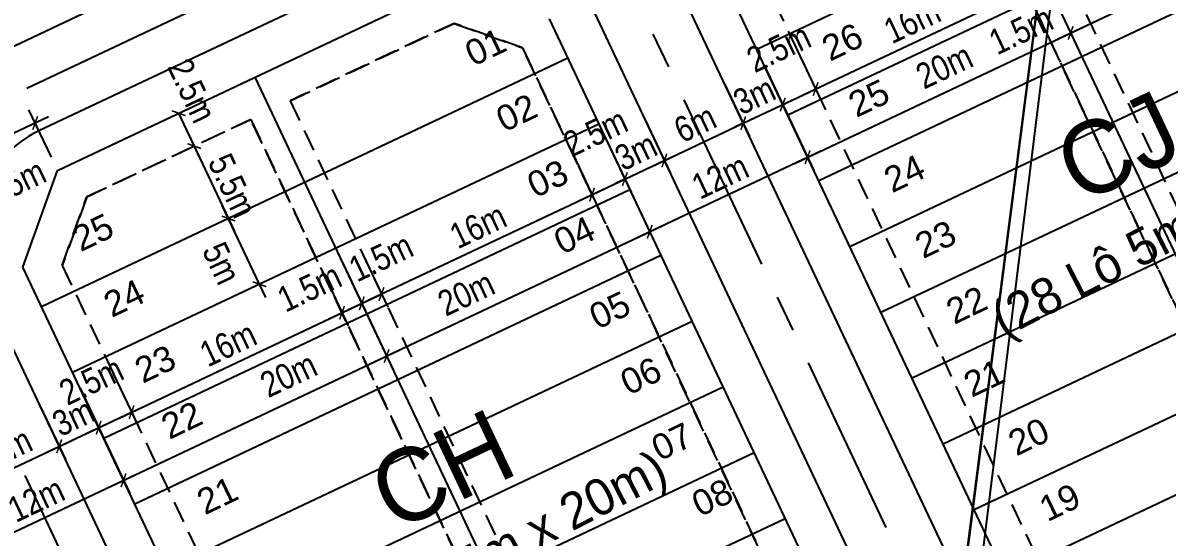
# Model space of a CAD drawing. Extents: x 597165 to 598689, y 1181586 to 1183364.
# Drawn here: x 597749 to 597827.6, y 1182181 to 1182216.4 of the extents above; entities that cross this region are included whole.
import ezdxf
from ezdxf.enums import TextEntityAlignment as Align

# ---------------------------------------------------------------- set-up
doc = ezdxf.new("R2010")
doc.units = 0
doc.header["$MEASUREMENT"] = 0
doc.linetypes.add('CENTER', pattern=[2, 1.25, -0.25, 0.25, -0.25])
doc.linetypes.add('DASHED', pattern=[0.75, 0.5, -0.25])
doc.layers.get('0').update_dxf_attribs({"linetype": 'CONTINUOUS'})
doc.layers.get('DEFPOINTS').update_dxf_attribs({"color": 8, "linetype": 'CONTINUOUS'})
for name, color, linetype in [('CGXD', 3, 'CONTINUOUS'), ('DIM-T', 7, 'CONTINUOUS'), ('DTEXT-TENLO', 4, 'CONTINUOUS'), ('HA-CAY-XANH-KO', 3, 'CONTINUOUS'), ('NEN-HT', 8, 'CONTINUOUS'), ('NET-LENGOAI', 4, 'CONTINUOUS'), ('NET-LETRONG', 5, 'CONTINUOUS'), ('NET-PLO', 2, 'CONTINUOUS'), ('NET-TIM', 2, 'CENTER'), ('TEXT-SOLO', 7, 'CONTINUOUS')]:
    doc.layers.add(name, color=color, linetype=linetype)
doc.styles.add('AVO', font='VHELVEN.TTF')
doc.styles.add('VHEL-C-R', font='VHELVCN.TTF')
doc.styles.add('VTIMES-R', font='VAPTIMN.TTF')
doc.dimstyles.new('TL1000', dxfattribs={"dimscale": 0, "dimtxt": 2, "dimasz": 0.7, "dimexe": 1, "dimexo": 1, "dimgap": 0.5, "dimtad": 1, "dimdec": 1, "dimzin": 12, "dimtxsty": 'VHEL-C-R', "dimblk1": 'ARCHTICK', "dimblk2": 'ARCHTICK', "dimsah": 1, "dimcen": -0.09, "dimdle": 1, "dimclrd": 256, "dimclre": 256, "dimclrt": 256, "dimazin": 3, "dimtfac": 0.005, "dimtdec": 1, "dimtix": 1, "dimtmove": 0, "dimatfit": 3, "dimtolj": 1, "dimtzin": 0})

# ---------------------------------------------------------------- blocks, each defined once
blk = doc.blocks.new('_ARCHTICK')
at = {"color": 0, "linetype": 'BYBLOCK', "const_width": 0.15}
blk.add_lwpolyline([(-0.5, -0.5), (0.5, 0.5)], dxfattribs=at)
blk = doc.blocks.new('*D437')
at = {"linetype": 'BYBLOCK'}
blk.add_line((597765.658, 1182197.517), (597762.669, 1182203.846), dxfattribs=at)
at = {"layer": 'DEFPOINTS', "color": 0, "linetype": 'BYBLOCK'}
for p in [(597763.096, 1182202.942), (597763.096, 1182202.942), (597765.231, 1182198.421)]:
    blk.add_point(p, dxfattribs=at)
at = {"linetype": 'BYBLOCK', "xscale": 0.7, "yscale": 0.7, "zscale": 0.7}
for p, rotation in [((597763.096, 1182202.942), 115.2825172539632), ((597765.231, 1182198.421), 295.2825172539632)]:
    blk.add_blockref('_ARCHTICK', p, dxfattribs=dict(at, rotation=rotation))
at = {"linetype": 'BYBLOCK', "insert": (597762.623, 1182199.861), "char_height": 1.75, "attachment_point": 5, "rotation": 295.28252, "style": 'VHEL-C-R'}
blk.add_mtext('\\A1;5m', dxfattribs=at)
blk = doc.blocks.new('*D436')
at = {"linetype": 'BYBLOCK'}
blk.add_line((597763.523, 1182202.038), (597760.318, 1182208.822), dxfattribs=at)
at = {"layer": 'DEFPOINTS', "color": 0, "linetype": 'BYBLOCK'}
for p in [(597760.745, 1182207.918), (597760.745, 1182207.918), (597763.096, 1182202.942)]:
    blk.add_point(p, dxfattribs=at)
at = {"linetype": 'BYBLOCK', "xscale": 0.7, "yscale": 0.7, "zscale": 0.7}
for p, rotation in [((597760.745, 1182207.918), 115.2825172539632), ((597763.096, 1182202.942), 295.2825172539632)]:
    blk.add_blockref('_ARCHTICK', p, dxfattribs=dict(at, rotation=rotation))
at = {"linetype": 'BYBLOCK', "insert": (597763.375, 1182205.192), "char_height": 1.75, "attachment_point": 5, "rotation": 295.28252, "style": 'VHEL-C-R'}
blk.add_mtext('\\A1;5.5m', dxfattribs=at)
blk = doc.blocks.new('*D435')
at = {"linetype": 'BYBLOCK'}
blk.add_line((597761.173, 1182207.013), (597759.678, 1182210.178), dxfattribs=at)
at = {"layer": 'DEFPOINTS', "color": 0, "linetype": 'BYBLOCK'}
for p in [(597759.678, 1182210.178), (597759.678, 1182210.178), (597760.745, 1182207.918)]:
    blk.add_point(p, dxfattribs=at)
at = {"linetype": 'BYBLOCK', "xscale": 0.7, "yscale": 0.7, "zscale": 0.7}
for p, rotation in [((597759.678, 1182210.178), 115.2825172539632), ((597760.745, 1182207.918), 295.2825172539632)]:
    blk.add_blockref('_ARCHTICK', p, dxfattribs=dict(at, rotation=rotation))
at = {"linetype": 'BYBLOCK', "insert": (597760.592, 1182211.73), "char_height": 1.75, "attachment_point": 5, "rotation": 295.28252, "style": 'VHEL-C-R'}
blk.add_mtext('\\A1;2.5m', dxfattribs=at)
blk = doc.blocks.new('*D323')
at = {"linetype": 'BYBLOCK'}
for p, q in [((597750.18, 1182189.996), (597751.888, 1182186.379)), ((597745.132, 1182184.294), (597752.365, 1182187.71))]:
    blk.add_line(p, q, dxfattribs=at)
at = {"layer": 'DEFPOINTS', "color": 0, "linetype": 'BYBLOCK'}
for p in [(597749.753, 1182190.9), (597744.328, 1182188.338), (597751.461, 1182187.283)]:
    blk.add_point(p, dxfattribs=at)
at = {"linetype": 'BYBLOCK', "xscale": 0.7, "yscale": 0.7, "zscale": 0.7}
for p, rotation in [((597751.461, 1182187.283), 25.28251725711305), ((597746.036, 1182184.721), 205.2825172571131)]:
    blk.add_blockref('_ARCHTICK', p, dxfattribs=dict(at, rotation=rotation))
at = {"linetype": 'BYBLOCK', "insert": (597748.153, 1182187.262), "char_height": 1.75, "attachment_point": 5, "rotation": 25.28252, "style": 'VHEL-C-R'}
blk.add_mtext('\\A1;6m', dxfattribs=at)
blk = doc.blocks.new('*D322')
at = {"linetype": 'BYBLOCK'}
for p, q in [((597752.893, 1182191.277), (597754.601, 1182187.66)), ((597750.557, 1182186.856), (597755.078, 1182188.992))]:
    blk.add_line(p, q, dxfattribs=at)
at = {"layer": 'DEFPOINTS', "color": 0, "linetype": 'BYBLOCK'}
for p in [(597752.466, 1182192.181), (597749.753, 1182190.9), (597754.174, 1182188.565)]:
    blk.add_point(p, dxfattribs=at)
at = {"linetype": 'BYBLOCK', "xscale": 0.7, "yscale": 0.7, "zscale": 0.7}
for p, rotation in [((597754.174, 1182188.565), 25.28251725711305), ((597751.461, 1182187.283), 205.2825172571131)]:
    blk.add_blockref('_ARCHTICK', p, dxfattribs=dict(at, rotation=rotation))
at = {"linetype": 'BYBLOCK', "insert": (597752.432, 1182189.283), "char_height": 1.75, "attachment_point": 5, "rotation": 25.28252, "style": 'VHEL-C-R'}
blk.add_mtext('\\A1;3m', dxfattribs=at)
blk = doc.blocks.new('*D321')
at = {"linetype": 'BYBLOCK'}
for p, q in [((597752.893, 1182191.277), (597756.309, 1182184.044)), ((597742.042, 1182186.152), (597745.459, 1182178.919)), ((597744.127, 1182179.396), (597756.786, 1182185.375))]:
    blk.add_line(p, q, dxfattribs=at)
at = {"layer": 'DEFPOINTS', "color": 0, "linetype": 'BYBLOCK'}
for p in [(597752.466, 1182192.181), (597741.615, 1182187.056), (597755.882, 1182184.948)]:
    blk.add_point(p, dxfattribs=at)
at = {"linetype": 'BYBLOCK', "xscale": 0.7, "yscale": 0.7, "zscale": 0.7}
for p, rotation in [((597755.882, 1182184.948), 25.28251725356703), ((597745.032, 1182179.823), 205.282517253567)]:
    blk.add_blockref('_ARCHTICK', p, dxfattribs=dict(at, rotation=rotation))
at = {"linetype": 'BYBLOCK', "insert": (597749.87, 1182183.629), "char_height": 1.75, "attachment_point": 5, "rotation": 25.28252, "style": 'VHEL-C-R'}
blk.add_mtext('\\A1;12m', dxfattribs=at)
blk = doc.blocks.new('*D320')
at = {"linetype": 'BYBLOCK'}
for p, q in [((597755.153, 1182192.345), (597756.862, 1182188.728)), ((597752.893, 1182191.277), (597754.601, 1182187.66)), ((597753.27, 1182188.138), (597756.434, 1182189.632))]:
    blk.add_line(p, q, dxfattribs=at)
at = {"layer": 'DEFPOINTS', "color": 0, "linetype": 'BYBLOCK'}
for p in [(597754.726, 1182193.249), (597752.466, 1182192.181), (597756.434, 1182189.632)]:
    blk.add_point(p, dxfattribs=at)
at = {"linetype": 'BYBLOCK', "xscale": 0.7, "yscale": 0.7, "zscale": 0.7}
for p, rotation in [((597756.434, 1182189.632), 25.28251725362935), ((597754.174, 1182188.565), 205.2825172536293)]:
    blk.add_blockref('_ARCHTICK', p, dxfattribs=dict(at, rotation=rotation))
at = {"linetype": 'BYBLOCK', "insert": (597753.671, 1182191.786), "char_height": 1.75, "attachment_point": 5, "rotation": 25.28252, "style": 'VHEL-C-R'}
blk.add_mtext('\\A1;2.5m', dxfattribs=at)
blk = doc.blocks.new('*D319')
at = {"linetype": 'BYBLOCK'}
for p, q in [((597769.621, 1182199.178), (597771.329, 1182195.561)), ((597755.53, 1182189.205), (597771.806, 1182196.893))]:
    blk.add_line(p, q, dxfattribs=at)
at = {"layer": 'DEFPOINTS', "color": 0, "linetype": 'BYBLOCK'}
for p in [(597769.194, 1182200.082), (597770.902, 1182196.466), (597754.726, 1182193.249)]:
    blk.add_point(p, dxfattribs=at)
at = {"linetype": 'BYBLOCK', "xscale": 0.7, "yscale": 0.7, "zscale": 0.7}
for p, rotation in [((597770.902, 1182196.466), 25.28251725362935), ((597756.434, 1182189.632), 205.2825172536293)]:
    blk.add_blockref('_ARCHTICK', p, dxfattribs=dict(at, rotation=rotation))
at = {"linetype": 'BYBLOCK', "insert": (597763.073, 1182194.309), "char_height": 1.75, "attachment_point": 5, "rotation": 25.28252, "style": 'VHEL-C-R'}
blk.add_mtext('\\A1;16m', dxfattribs=at)
blk = doc.blocks.new('*D318')
at = {"linetype": 'BYBLOCK'}
for p, q in [((597770.977, 1182199.819), (597772.685, 1182196.202)), ((597769.998, 1182196.039), (597772.258, 1182197.106))]:
    blk.add_line(p, q, dxfattribs=at)
at = {"layer": 'DEFPOINTS', "color": 0, "linetype": 'BYBLOCK'}
for p in [(597770.55, 1182200.723), (597769.194, 1182200.082), (597772.258, 1182197.106)]:
    blk.add_point(p, dxfattribs=at)
at = {"linetype": 'BYBLOCK', "xscale": 0.7, "yscale": 0.7, "zscale": 0.7}
for p, rotation in [((597770.902, 1182196.466), 205.2825172536293), ((597772.258, 1182197.106), 25.28251725362935)]:
    blk.add_blockref('_ARCHTICK', p, dxfattribs=dict(at, rotation=rotation))
at = {"linetype": 'BYBLOCK', "insert": (597768.662, 1182198.188), "char_height": 1.75, "attachment_point": 5, "rotation": 25.28252, "style": 'VHEL-C-R'}
blk.add_mtext('\\A1;1.5m', dxfattribs=at)
blk = doc.blocks.new('*D317')
at = {"linetype": 'BYBLOCK'}
for p, q in [((597772.333, 1182200.46), (597774.042, 1182196.843)), ((597771.354, 1182196.679), (597773.614, 1182197.747))]:
    blk.add_line(p, q, dxfattribs=at)
at = {"layer": 'DEFPOINTS', "color": 0, "linetype": 'BYBLOCK'}
for p in [(597771.906, 1182201.364), (597770.55, 1182200.723), (597773.614, 1182197.747)]:
    blk.add_point(p, dxfattribs=at)
at = {"linetype": 'BYBLOCK', "xscale": 0.7, "yscale": 0.7, "zscale": 0.7}
for p, rotation in [((597773.614, 1182197.747), 25.28251725362935), ((597772.258, 1182197.106), 205.2825172536293)]:
    blk.add_blockref('_ARCHTICK', p, dxfattribs=dict(at, rotation=rotation))
at = {"linetype": 'BYBLOCK', "insert": (597773.58, 1182200.266), "char_height": 1.75, "attachment_point": 5, "rotation": 25.28252, "style": 'VHEL-C-R'}
blk.add_mtext('\\A1;1.5m', dxfattribs=at)
blk = doc.blocks.new('*D316')
at = {"linetype": 'BYBLOCK'}
for p, q in [((597786.801, 1182207.293), (597788.509, 1182203.676)), ((597772.71, 1182197.32), (597788.986, 1182205.007))]:
    blk.add_line(p, q, dxfattribs=at)
at = {"layer": 'DEFPOINTS', "color": 0, "linetype": 'BYBLOCK'}
for p in [(597786.374, 1182208.197), (597788.082, 1182204.58), (597771.906, 1182201.364)]:
    blk.add_point(p, dxfattribs=at)
at = {"linetype": 'BYBLOCK', "xscale": 0.7, "yscale": 0.7, "zscale": 0.7}
for p, rotation in [((597788.082, 1182204.58), 25.28251725362935), ((597773.614, 1182197.747), 205.2825172536293)]:
    blk.add_blockref('_ARCHTICK', p, dxfattribs=dict(at, rotation=rotation))
at = {"linetype": 'BYBLOCK', "insert": (597780.253, 1182202.424), "char_height": 1.75, "attachment_point": 5, "rotation": 25.28252, "style": 'VHEL-C-R'}
blk.add_mtext('\\A1;16m', dxfattribs=at)
blk = doc.blocks.new('*D315')
at = {"linetype": 'BYBLOCK'}
for p, q in [((597789.061, 1182208.361), (597790.77, 1182204.744)), ((597787.178, 1182204.153), (597790.342, 1182205.648))]:
    blk.add_line(p, q, dxfattribs=at)
at = {"layer": 'DEFPOINTS', "color": 0, "linetype": 'BYBLOCK'}
for p in [(597788.634, 1182209.265), (597786.374, 1182208.197), (597790.342, 1182205.648)]:
    blk.add_point(p, dxfattribs=at)
at = {"linetype": 'BYBLOCK', "xscale": 0.7, "yscale": 0.7, "zscale": 0.7}
for p, rotation in [((597790.342, 1182205.648), 25.28251725362935), ((597788.082, 1182204.58), 205.2825172536293)]:
    blk.add_blockref('_ARCHTICK', p, dxfattribs=dict(at, rotation=rotation))
at = {"linetype": 'BYBLOCK', "insert": (597788.323, 1182208.856), "char_height": 1.75, "attachment_point": 5, "rotation": 25.28252, "style": 'VHEL-C-R'}
blk.add_mtext('\\A1;2.5m', dxfattribs=at)
blk = doc.blocks.new('*D314')
at = {"linetype": 'BYBLOCK'}
for p, q in [((597770.977, 1182199.819), (597774.394, 1182192.585)), ((597754.978, 1182184.521), (597774.871, 1182193.916)), ((597752.893, 1182191.277), (597756.309, 1182184.044))]:
    blk.add_line(p, q, dxfattribs=at)
at = {"layer": 'DEFPOINTS', "color": 0, "linetype": 'BYBLOCK'}
for p in [(597770.55, 1182200.723), (597773.967, 1182193.489), (597752.466, 1182192.181)]:
    blk.add_point(p, dxfattribs=at)
at = {"linetype": 'BYBLOCK', "xscale": 0.7, "yscale": 0.7, "zscale": 0.7}
for p, rotation in [((597773.967, 1182193.489), 25.28251725361155), ((597755.882, 1182184.948), 205.2825172536116)]:
    blk.add_blockref('_ARCHTICK', p, dxfattribs=dict(at, rotation=rotation))
at = {"linetype": 'BYBLOCK', "insert": (597767.229, 1182192.201), "char_height": 1.75, "attachment_point": 5, "rotation": 25.28252, "style": 'VHEL-C-R'}
blk.add_mtext('\\A1;20m', dxfattribs=at)
blk = doc.blocks.new('*D313')
at = {"linetype": 'BYBLOCK'}
for p, q in [((597789.061, 1182208.361), (597792.478, 1182201.127)), ((597773.062, 1182193.062), (597792.955, 1182202.458)), ((597770.977, 1182199.819), (597774.394, 1182192.585))]:
    blk.add_line(p, q, dxfattribs=at)
at = {"layer": 'DEFPOINTS', "color": 0, "linetype": 'BYBLOCK'}
for p in [(597788.634, 1182209.265), (597792.051, 1182202.031), (597770.55, 1182200.723)]:
    blk.add_point(p, dxfattribs=at)
at = {"linetype": 'BYBLOCK', "xscale": 0.7, "yscale": 0.7, "zscale": 0.7}
for p, rotation in [((597792.051, 1182202.031), 25.28251725361155), ((597773.967, 1182193.489), 205.2825172536116)]:
    blk.add_blockref('_ARCHTICK', p, dxfattribs=dict(at, rotation=rotation))
at = {"linetype": 'BYBLOCK', "insert": (597779.433, 1182197.794), "char_height": 1.75, "attachment_point": 5, "rotation": 25.28252, "style": 'VHEL-C-R'}
blk.add_mtext('\\A1;20m', dxfattribs=at)
blk = doc.blocks.new('*D312')
at = {"linetype": 'BYBLOCK'}
for p, q in [((597791.774, 1182209.642), (597793.482, 1182206.025)), ((597789.061, 1182208.361), (597790.77, 1182204.744)), ((597793.055, 1182206.929), (597793.688, 1182207.228)), ((597790.342, 1182205.648), (597793.055, 1182206.929)), ((597790.342, 1182205.648), (597789.709, 1182205.349))]:
    blk.add_line(p, q, dxfattribs=at)
at = {"layer": 'DEFPOINTS', "color": 0, "linetype": 'BYBLOCK'}
for p in [(597791.347, 1182210.546), (597788.634, 1182209.265), (597793.055, 1182206.929)]:
    blk.add_point(p, dxfattribs=at)
at = {"linetype": 'BYBLOCK', "xscale": 0.7, "yscale": 0.7, "zscale": 0.7}
for p, rotation in [((597793.055, 1182206.929), 205.2825172571131), ((597790.342, 1182205.648), 25.28251725711306)]:
    blk.add_blockref('_ARCHTICK', p, dxfattribs=dict(at, rotation=rotation))
at = {"linetype": 'BYBLOCK', "insert": (597791.104, 1182207.549), "char_height": 1.75, "attachment_point": 5, "rotation": 25.28252, "style": 'VHEL-C-R'}
blk.add_mtext('\\A1;3m', dxfattribs=at)
blk = doc.blocks.new('*D311')
at = {"linetype": 'BYBLOCK'}
for p, q in [((597797.199, 1182212.204), (597798.907, 1182208.587)), ((597792.151, 1182206.502), (597799.385, 1182209.919))]:
    blk.add_line(p, q, dxfattribs=at)
at = {"layer": 'DEFPOINTS', "color": 0, "linetype": 'BYBLOCK'}
for p in [(597796.772, 1182213.108), (597791.347, 1182210.546), (597798.48, 1182209.492)]:
    blk.add_point(p, dxfattribs=at)
at = {"linetype": 'BYBLOCK', "xscale": 0.7, "yscale": 0.7, "zscale": 0.7}
for p, rotation in [((597798.48, 1182209.492), 25.28251725711305), ((597793.055, 1182206.929), 205.2825172571131)]:
    blk.add_blockref('_ARCHTICK', p, dxfattribs=dict(at, rotation=rotation))
at = {"linetype": 'BYBLOCK', "insert": (597795.173, 1182209.471), "char_height": 1.75, "attachment_point": 5, "rotation": 25.28252, "style": 'VHEL-C-R'}
blk.add_mtext('\\A1;6m', dxfattribs=at)
blk = doc.blocks.new('*D310')
at = {"linetype": 'BYBLOCK'}
for p, q in [((597799.912, 1182213.486), (597801.62, 1182209.869)), ((597798.48, 1182209.492), (597801.193, 1182210.773)), ((597801.193, 1182210.773), (597801.826, 1182211.072)), ((597798.48, 1182209.492), (597797.847, 1182209.193))]:
    blk.add_line(p, q, dxfattribs=at)
at = {"layer": 'DEFPOINTS', "color": 0, "linetype": 'BYBLOCK'}
for p in [(597799.485, 1182214.39), (597796.772, 1182213.108), (597801.193, 1182210.773)]:
    blk.add_point(p, dxfattribs=at)
at = {"linetype": 'BYBLOCK', "xscale": 0.7, "yscale": 0.7, "zscale": 0.7}
for p, rotation in [((597801.193, 1182210.773), 205.2825172571131), ((597798.48, 1182209.492), 25.28251725711306)]:
    blk.add_blockref('_ARCHTICK', p, dxfattribs=dict(at, rotation=rotation))
at = {"linetype": 'BYBLOCK', "insert": (597799.241, 1182211.392), "char_height": 1.75, "attachment_point": 5, "rotation": 25.28252, "style": 'VHEL-C-R'}
blk.add_mtext('\\A1;3m', dxfattribs=at)
blk = doc.blocks.new('*D309')
at = {"linetype": 'BYBLOCK'}
for p, q in [((597799.912, 1182213.486), (597803.328, 1182206.252)), ((597789.061, 1182208.361), (597792.478, 1182201.127)), ((597791.147, 1182201.604), (597803.806, 1182207.583))]:
    blk.add_line(p, q, dxfattribs=at)
at = {"layer": 'DEFPOINTS', "color": 0, "linetype": 'BYBLOCK'}
for p in [(597799.485, 1182214.39), (597788.634, 1182209.265), (597802.901, 1182207.156)]:
    blk.add_point(p, dxfattribs=at)
at = {"linetype": 'BYBLOCK', "xscale": 0.7, "yscale": 0.7, "zscale": 0.7}
for p, rotation in [((597802.901, 1182207.156), 25.28251725356703), ((597792.051, 1182202.031), 205.282517253567)]:
    blk.add_blockref('_ARCHTICK', p, dxfattribs=dict(at, rotation=rotation))
at = {"linetype": 'BYBLOCK', "insert": (597796.889, 1182205.837), "char_height": 1.75, "attachment_point": 5, "rotation": 25.28252, "style": 'VHEL-C-R'}
blk.add_mtext('\\A1;12m', dxfattribs=at)
blk = doc.blocks.new('*D308')
at = {"linetype": 'BYBLOCK'}
for p, q in [((597802.172, 1182214.553), (597803.881, 1182210.936)), ((597799.912, 1182213.486), (597801.62, 1182209.869)), ((597800.289, 1182210.346), (597803.454, 1182211.841))]:
    blk.add_line(p, q, dxfattribs=at)
at = {"layer": 'DEFPOINTS', "color": 0, "linetype": 'BYBLOCK'}
for p in [(597801.745, 1182215.457), (597799.485, 1182214.39), (597803.454, 1182211.841)]:
    blk.add_point(p, dxfattribs=at)
at = {"linetype": 'BYBLOCK', "xscale": 0.7, "yscale": 0.7, "zscale": 0.7}
for p, rotation in [((597803.454, 1182211.841), 25.28251725362935), ((597801.193, 1182210.773), 205.2825172536293)]:
    blk.add_blockref('_ARCHTICK', p, dxfattribs=dict(at, rotation=rotation))
at = {"linetype": 'BYBLOCK', "insert": (597800.921, 1182214.651), "char_height": 1.75, "attachment_point": 5, "rotation": 25.28252, "style": 'VHEL-C-R'}
blk.add_mtext('\\A1;2.5m', dxfattribs=at)
blk = doc.blocks.new('*D307')
at = {"linetype": 'BYBLOCK'}
for p, q in [((597816.64, 1182221.387), (597818.348, 1182217.77)), ((597802.549, 1182211.413), (597818.825, 1182219.101))]:
    blk.add_line(p, q, dxfattribs=at)
at = {"layer": 'DEFPOINTS', "color": 0, "linetype": 'BYBLOCK'}
for p in [(597816.213, 1182222.291), (597817.921, 1182218.674), (597801.745, 1182215.457)]:
    blk.add_point(p, dxfattribs=at)
at = {"linetype": 'BYBLOCK', "xscale": 0.7, "yscale": 0.7, "zscale": 0.7}
for p, rotation in [((597817.921, 1182218.674), 25.28251725362935), ((597803.454, 1182211.841), 205.2825172536293)]:
    blk.add_blockref('_ARCHTICK', p, dxfattribs=dict(at, rotation=rotation))
at = {"linetype": 'BYBLOCK', "insert": (597810.092, 1182216.517), "char_height": 1.75, "attachment_point": 5, "rotation": 25.28252, "style": 'VHEL-C-R'}
blk.add_mtext('\\A1;16m', dxfattribs=at)
blk = doc.blocks.new('*D306')
at = {"linetype": 'BYBLOCK'}
for p, q in [((597817.996, 1182222.027), (597819.704, 1182218.41)), ((597817.017, 1182218.247), (597819.277, 1182219.315))]:
    blk.add_line(p, q, dxfattribs=at)
at = {"layer": 'DEFPOINTS', "color": 0, "linetype": 'BYBLOCK'}
for p in [(597816.213, 1182222.291), (597817.569, 1182222.931), (597819.277, 1182219.315)]:
    blk.add_point(p, dxfattribs=at)
at = {"linetype": 'BYBLOCK', "xscale": 0.7, "yscale": 0.7, "zscale": 0.7}
for p, rotation in [((597819.277, 1182219.315), 25.28251725362935), ((597817.921, 1182218.674), 205.2825172536293)]:
    blk.add_blockref('_ARCHTICK', p, dxfattribs=dict(at, rotation=rotation))
at = {"linetype": 'BYBLOCK', "insert": (597817.572, 1182215.873), "char_height": 1.75, "attachment_point": 5, "rotation": 25.28252, "style": 'VHEL-C-R'}
blk.add_mtext('\\A1;1.5m', dxfattribs=at)
blk = doc.blocks.new('*D302')
at = {"linetype": 'BYBLOCK'}
for p, q in [((597817.996, 1182222.027), (597821.413, 1182214.793)), ((597801.997, 1182206.729), (597821.89, 1182216.125)), ((597799.912, 1182213.486), (597803.328, 1182206.252))]:
    blk.add_line(p, q, dxfattribs=at)
at = {"layer": 'DEFPOINTS', "color": 0, "linetype": 'BYBLOCK'}
for p in [(597817.569, 1182222.931), (597820.986, 1182215.698), (597799.485, 1182214.39)]:
    blk.add_point(p, dxfattribs=at)
at = {"linetype": 'BYBLOCK', "xscale": 0.7, "yscale": 0.7, "zscale": 0.7}
for p, rotation in [((597820.986, 1182215.698), 25.28251725361155), ((597802.901, 1182207.156), 205.2825172536116)]:
    blk.add_blockref('_ARCHTICK', p, dxfattribs=dict(at, rotation=rotation))
at = {"linetype": 'BYBLOCK', "insert": (597812.3, 1182213.406), "char_height": 1.75, "attachment_point": 5, "rotation": 25.28252, "style": 'VHEL-C-R'}
blk.add_mtext('\\A1;20m', dxfattribs=at)
blk = doc.blocks.new('*D301')
at = {"linetype": 'BYBLOCK'}
for p, q in [((597836.08, 1182230.569), (597839.497, 1182223.335)), ((597820.081, 1182215.271), (597839.974, 1182224.666)), ((597817.996, 1182222.027), (597821.413, 1182214.793))]:
    blk.add_line(p, q, dxfattribs=at)
at = {"layer": 'DEFPOINTS', "color": 0, "linetype": 'BYBLOCK'}
for p in [(597835.653, 1182231.473), (597839.07, 1182224.239), (597817.569, 1182222.931)]:
    blk.add_point(p, dxfattribs=at)
at = {"linetype": 'BYBLOCK', "xscale": 0.7, "yscale": 0.7, "zscale": 0.7}
for p, rotation in [((597839.07, 1182224.239), 25.28251725361155), ((597820.986, 1182215.698), 205.2825172536116)]:
    blk.add_blockref('_ARCHTICK', p, dxfattribs=dict(at, rotation=rotation))
at = {"linetype": 'BYBLOCK', "insert": (597829.432, 1182221.229), "char_height": 1.75, "attachment_point": 5, "rotation": 25.28252, "style": 'VHEL-C-R'}
blk.add_mtext('\\A1;20m', dxfattribs=at)
blk = doc.blocks.new('*D86')
at = {"linetype": 'BYBLOCK'}
for p, q in [((597750.923, 1182207.149), (597749.383, 1182210.409)), ((597750.715, 1182209.932), (597745.289, 1182207.369)), ((597746.402, 1182205.014), (597744.862, 1182208.274))]:
    blk.add_line(p, q, dxfattribs=at)
at = {"layer": 'DEFPOINTS', "color": 0, "linetype": 'BYBLOCK'}
for p in [(597745.289, 1182207.369), (597751.35, 1182206.245), (597746.829, 1182204.109)]:
    blk.add_point(p, dxfattribs=at)
at = {"linetype": 'BYBLOCK', "xscale": 0.7, "yscale": 0.7, "zscale": 0.7}
for p, rotation in [((597749.81, 1182209.505), 25.28251723372417), ((597745.289, 1182207.369), 205.2825172337241)]:
    blk.add_blockref('_ARCHTICK', p, dxfattribs=dict(at, rotation=rotation))
at = {"linetype": 'BYBLOCK', "insert": (597749.095, 1182205.727), "char_height": 1.75, "attachment_point": 5, "rotation": 25.28252, "style": 'VHEL-C-R'}
blk.add_mtext('\\A1;5m', dxfattribs=at)

msp = doc.modelspace()

# ---------------------------------------------------------------- hatches: boundary and pattern name
at = {"layer": 'HA-CAY-XANH-KO'}
h = msp.add_hatch(dxfattribs=at)
h.set_pattern_fill('AR-SAND', color=256, scale=2, angle=359.765823, style=0)
h.set_pattern_definition([(37.26582263, (0, 0), (-0.11023521, 3.854130278), [0, -3.04, 0, -3.4, 0, -3.25]), (7.26582263, (0, 0), (3.562592942, 5.629778284), [0, -1.64, 0, -2.74, 0, -1.05]), (327.26582263, (-2.46, 0.01), (6.228277961, -0.014137947), [0, -1, 0, -3.6, 0, -4.7]), (317.26582263, (-2.46, 0.01), (6.019377384, 1.73076346), [0, -0.5, 0, -2.36, 0, -2.7])])
h.paths.add_polyline_path([(597661.1173, 1182170.1682), (597664.7342, 1182171.8765), (597647.615, 1182208.1211, -0.4142136), (597649.0464, 1182212.115), (597710.5326, 1182241.1565, -0.4142136), (597714.5265, 1182239.7251), (597756.4275, 1182151.0128, -0.4142136), (597754.9961, 1182147.0189), (597693.5099, 1182117.9774, -0.4142136), (597689.516, 1182119.4088), (597669.8592, 1182161.026), (597666.2423, 1182159.3176), (597684.7372, 1182120.1605), (597691.6542, 1182117.1009), (597721.1804, 1182126.1258), (597759.255, 1182138.1106), (597761.8889, 1182144.133), (597715.9078, 1182241.4834), (597709.2514, 1182243.8691), (597645.9567, 1182213.9735), (597643.571, 1182207.317)])

# ---------------------------------------------------------------- linework, layer by layer
at = {"layer": 'CGXD', "linetype": 'DASHED', "ltscale": 3}
for p, q in [((597814.3586, 1182233.2404), (597845.2648, 1182167.8062)), ((597811.646, 1182231.9592), (597842.3764, 1182166.897)), ((597798.6885, 1182221.929), (597825.3675, 1182165.4445)), ((597767.3395, 1182211.0321), (597778.6101, 1182216.3555)), ((597778.6101, 1182216.3555), (597783.3169, 1182214.6686)), ((597783.3169, 1182214.6686), (597809.2078, 1182159.8527)), ((597767.3395, 1182211.0321), (597795.2, 1182152.0462)), ((597753.3564, 1182204.4276), (597764.6269, 1182209.7509)), ((597764.6269, 1182209.7509), (597792.3117, 1182151.137)), ((597751.6694, 1182199.7207), (597753.3564, 1182204.4276)), ((597751.6694, 1182199.7207), (597775.3027, 1182149.6847))]:
    msp.add_line(p, q, dxfattribs=at)
for points in [[(597830.336, 1182236.8768), (597825.6291, 1182238.5638), (597814.3586, 1182233.2404), (597845.2648, 1182167.8062), (597857.5497, 1182171.6734), (597859.2725, 1182175.6127)], [(597811.646, 1182231.9592), (597800.3754, 1182226.6358), (597798.6885, 1182221.929), (597825.3675, 1182165.4445), (597830.5551, 1182163.1757), (597842.3764, 1182166.897)], [(597783.3169, 1182214.6686), (597778.6101, 1182216.3555), (597767.3395, 1182211.0321), (597795.2, 1182152.0462), (597807.4849, 1182155.9134), (597809.2078, 1182159.8527)], [(597764.6269, 1182209.7509), (597753.3564, 1182204.4276), (597751.6694, 1182199.7207), (597775.3027, 1182149.6847), (597780.4905, 1182147.4158), (597792.3117, 1182151.137)]]:
    msp.add_lwpolyline(points, close=True, dxfattribs=at)
at = {"layer": 'NEN-HT', "linetype": 'CONTINUOUS'}
for p, q in [((597809.32, 1182144.62), (597818.95, 1182219.55)), ((597810.58, 1182144.58), (597819.86, 1182219.55)), ((597818.95, 1182219.55), (597813.77, 1182179.23))]:
    msp.add_line(p, q, dxfattribs=at)
at = {"layer": 'NET-LENGOAI', "ltscale": 20}
for p, q in [((597821.654, 1182249.4045), (597747.5086, 1182214.3837)), ((597777.1975, 1182221.7709), (597750.0711, 1182208.9585)), ((597821.0674, 1182161.6705), (597793.2731, 1182220.5164)), ((597787.8478, 1182217.9539), (597814.3536, 1182161.8361)), ((597771.0026, 1182145.9107), (597746.254, 1182198.3081))]:
    msp.add_line(p, q, dxfattribs=at)
msp.add_arc((597753.4877, 1182201.7248), 8, 115.282517, 205.282517, dxfattribs=at)
at = {"layer": 'NET-LETRONG'}
for p, q in [((597823.5072, 1182163.5295), (597795.9857, 1182221.7976)), ((597751.3523, 1182206.2458), (597778.4787, 1182219.0583)), ((597785.1352, 1182216.6726), (597811.9538, 1182159.8925)), ((597748.9667, 1182199.5894), (597751.3523, 1182206.2458)), ((597773.4424, 1182147.7697), (597748.9667, 1182199.5894))]:
    msp.add_line(p, q, dxfattribs=at)
at = {"layer": 'NET-PLO'}
for p, q in [((597811.9346, 1182234.8603), (597844.8983, 1182165.0699)), ((597835.5721, 1182231.6446), (597799.4036, 1182214.5613)), ((597837.7075, 1182227.1235), (597801.539, 1182210.0403)), ((597839.8429, 1182222.6025), (597803.6744, 1182205.5192)), ((597841.9784, 1182218.0814), (597805.8098, 1182200.9981)), ((597786.4176, 1182213.9574), (597750.2491, 1182196.8741)), ((597844.1138, 1182213.5603), (597807.9452, 1182196.4771)), ((597764.9155, 1182212.6521), (597794.8336, 1182149.3099)), ((597788.5531, 1182209.4363), (597752.3845, 1182192.3531)), ((597846.2492, 1182209.0393), (597810.0807, 1182191.956)), ((597790.6885, 1182204.9153), (597754.5199, 1182187.832)), ((597848.3846, 1182204.5182), (597812.2161, 1182187.4349)), ((597792.8239, 1182200.3942), (597756.6554, 1182183.3109)), ((597850.52, 1182199.9972), (597814.3515, 1182182.9139)), ((597794.9593, 1182195.8731), (597758.7908, 1182178.7899)), ((597852.6554, 1182195.4761), (597816.4869, 1182178.3928)), ((597797.0947, 1182191.3521), (597760.9262, 1182174.2688)), ((597799.2301, 1182186.831), (597763.0616, 1182169.7477)), ((597801.3655, 1182182.31), (597765.197, 1182165.2267))]:
    msp.add_line(p, q, dxfattribs=at)
at = {"layer": 'NET-TIM', "ltscale": 10}
for p, q in [((597714.9269, 1182257.6091), (597772.3875, 1182135.9542)), ((597832.8816, 1182251.3897), (597738.8435, 1182206.9732)), ((597785.8626, 1182229.1815), (597822.4524, 1182151.7139))]:
    msp.add_line(p, q, dxfattribs=at)

# ---------------------------------------------------------------- texts
at = {"layer": 'DTEXT-TENLO', "style": 'VTIMES-R'}
for s, height, rotation, p in [('CJ', 5, 25.282517, (597825.2863, 1182205.6239)), ('(28 Loâ 5m x 20m)', 2.5, 27.30679, (597828.0412, 1182200.7304)), ('CH', 5, 25.282517, (597778.8244, 1182183.4198)), ('(25 Loâ 5m x 20m)', 2.5, 27.30679, (597781.8352, 1182178.9062))]:
    msp.add_text(s, height=height, rotation=rotation, dxfattribs=at).set_placement(p, align=Align.CENTER)
at = {"layer": 'TEXT-SOLO', "color": 3, "style": 'AVO'}
for s, p in [('01', (597781.1381, 1182213.9484)), ('26', (597805.661, 1182214.2938)), ('25', (597807.4851, 1182210.4317)), ('02', (597783.2735, 1182209.4273)), ('24', (597809.9318, 1182205.2517)), ('03', (597785.4089, 1182204.9063)), ('25', (597754.1603, 1182201.2058)), ('04', (597787.2466, 1182201.0155)), ('23', (597812.0672, 1182200.7306)), ('24', (597756.2957, 1182196.6848)), ('05', (597789.6797, 1182195.8641)), ('22', (597814.2026, 1182196.2096)), ('23', (597758.4311, 1182192.1637)), ('06', (597791.8151, 1182191.3431)), ('21', (597815.4088, 1182191.1942)), ('22', (597760.2555, 1182188.3013)), ('20', (597818.4734, 1182187.1675)), ('07', (597793.9505, 1182186.822)), ('21', (597762.702, 1182183.1216)), ('08', (597796.7206, 1182182.9847)), ('19', (597820.6088, 1182182.6464))]:
    msp.add_text(s, height=1.75, rotation=25.516695, dxfattribs=at).set_placement(p, align=Align.CENTER)

# ---------------------------------------------------------------- dimensions: what is measured, and where the dimension line sits
at = {"layer": 'DIM-T'}
for p1, p2, distance, picture, middle in [((597817.5689, 1182222.9314), (597835.6532, 1182231.473), -8, '*D301', (597829.4325, 1182221.2286)), ((597788.6341, 1182209.2647), (597799.4847, 1182214.3897), -8, '*D309', (597796.8888, 1182205.8368)), ((597788.6341, 1182209.2647), (597791.3467, 1182210.546), -4, '*D312', (597791.1035, 1182207.5487)), ((597741.615, 1182187.0565), (597752.4656, 1182192.1815), -8, '*D321', (597749.8697, 1182183.6286))]:
    dim = msp.add_aligned_dim(p1=p1, p2=p2, distance=distance, dimstyle='TL1000', override={"dimscale": 1, "dimtxt": 1.75, "dimpost": 'm'}, dxfattribs=at)
    dim.commit()
    dim.dimension.update_dxf_attribs({"geometry": picture, "text_midpoint": middle})
for base, p1, p2, angle, override, picture, middle, dimtype in [((597820.9856, 1182215.6977), (597799.4847, 1182214.3897), (597817.5689, 1182222.9314), 25.282517, {"dimscale": 1, "dimtxt": 1.75, "dimpost": 'm'}, '*D302', (597812.3, 1182213.4062), 161), ((597819.2772, 1182219.3145), (597816.2126, 1182222.2907), (597817.5689, 1182222.9314), 25.282517, {"dimscale": 1, "dimtxt": 1.75, "dimpost": 'm', "dimse1": 1}, '*D306', (597817.5717, 1182215.8727), 160), ((597803.4535, 1182211.8406), (597799.4847, 1182214.3897), (597801.7452, 1182215.4574), 25.282517, {"dimscale": 1, "dimtxt": 1.75, "dimpost": 'm'}, '*D308', (597800.9208, 1182214.6505), 161), ((597745.2893, 1182207.3694), (597751.3502, 1182206.2448), (597746.8291, 1182204.1094), 205.282517, {"dimscale": 1, "dimtxt": 1.75, "dimpost": 'm'}, '*D86', (597749.0952, 1182205.727), 161), ((597790.3424, 1182205.6479), (597786.3736, 1182208.197), (597788.6341, 1182209.2647), 25.282517, {"dimscale": 1, "dimtxt": 1.75, "dimpost": 'm', "dimse1": 1}, '*D315', (597788.3231, 1182208.8565), 160), ((597792.0508, 1182202.031), (597770.5498, 1182200.7231), (597788.6341, 1182209.2647), 25.282517, {"dimscale": 1, "dimtxt": 1.75, "dimpost": 'm'}, '*D313', (597779.4329, 1182197.7939), 161), ((597773.6145, 1182197.7469), (597770.5498, 1182200.7231), (597771.9062, 1182201.3637), 25.282517, {"dimscale": 1, "dimtxt": 1.75, "dimpost": 'm', "dimse1": 1}, '*D317', (597773.5804, 1182200.2656), 160), ((597773.9665, 1182193.4894), (597752.4656, 1182192.1815), (597770.5498, 1182200.7231), 25.282517, {"dimscale": 1, "dimtxt": 1.75, "dimpost": 'm'}, '*D314', (597767.2288, 1182192.2008), 161), ((597772.2582, 1182197.1062), (597769.1935, 1182200.0825), (597770.5498, 1182200.7231), 25.282517, {"dimscale": 1, "dimtxt": 1.75, "dimpost": 'm', "dimse1": 1}, '*D318', (597768.662, 1182198.1883), 160), ((597756.4345, 1182189.6323), (597752.4656, 1182192.1815), (597754.7261, 1182193.2492), 25.282517, {"dimscale": 1, "dimtxt": 1.75, "dimpost": 'm'}, '*D320', (597753.6708, 1182191.7865), 161), ((597754.1739, 1182188.5646), (597749.753, 1182190.9002), (597752.4656, 1182192.1815), 25.282517, {"dimscale": 1, "dimtxt": 1.75, "dimpost": 'm', "dimse1": 1}, '*D322', (597752.4323, 1182189.2833), 160)]:
    dim = msp.add_linear_dim(base=base, p1=p1, p2=p2, angle=angle, dimstyle='TL1000', override=override, dxfattribs=at)
    dim.commit()
    dim.dimension.update_dxf_attribs({"geometry": picture, "text_midpoint": middle, "dimtype": dimtype})
for base, p1, p2, picture, middle in [((597817.9209, 1182218.6739), (597801.7452, 1182215.4574), (597816.2126, 1182222.2907), '*D307', (597810.092, 1182216.5174)), ((597801.193, 1182210.7729), (597796.772, 1182213.1085), (597799.4847, 1182214.3897), '*D310', (597799.2415, 1182211.3924)), ((597798.4804, 1182209.4916), (597791.3467, 1182210.546), (597796.772, 1182213.1085), '*D311', (597795.1725, 1182209.4705)), ((597788.0819, 1182204.5802), (597771.9062, 1182201.3637), (597786.3736, 1182208.197), '*D316', (597780.253, 1182202.4237)), ((597770.9019, 1182196.4656), (597754.7261, 1182193.2492), (597769.1935, 1182200.0825), '*D319', (597763.0729, 1182194.3091)), ((597751.4613, 1182187.2834), (597744.3277, 1182188.3377), (597749.753, 1182190.9002), '*D323', (597748.1534, 1182187.2623))]:
    dim = msp.add_linear_dim(base=base, p1=p1, p2=p2, angle=25.282517, dimstyle='TL1000', override={"dimscale": 1, "dimtxt": 1.75, "dimpost": 'm', "dimse1": 1}, dxfattribs=at)
    dim.commit()
    dim.dimension.update_dxf_attribs({"geometry": picture, "text_midpoint": middle})
at = {"layer": 'DIM-T', "color": 1}
for base, p1, p2, angle, picture, middle, dimtype in [((597759.6778, 1182210.1781), (597760.7455, 1182207.9176), (597759.6778, 1182210.1781), 295.282517, '*D435', (597760.592, 1182211.7296), 160), ((597760.7455, 1182207.9176), (597763.0956, 1182202.9418), (597760.7455, 1182207.9176), 295.282517, '*D436', (597763.3746, 1182205.1923), 160), ((597763.0956, 1182202.9418), (597765.231, 1182198.4208), (597763.0956, 1182202.9418), 115.282517, '*D437', (597762.6226, 1182199.8615), 161)]:
    dim = msp.add_linear_dim(base=base, p1=p1, p2=p2, angle=angle, dimstyle='TL1000', override={"dimscale": 1, "dimtxt": 1.75, "dimdsep": 46, "dimpost": 'm'}, dxfattribs=at)
    dim.commit()
    dim.dimension.update_dxf_attribs({"geometry": picture, "text_midpoint": middle, "dimtype": dimtype})

doc.saveas('drawing.dxf')
